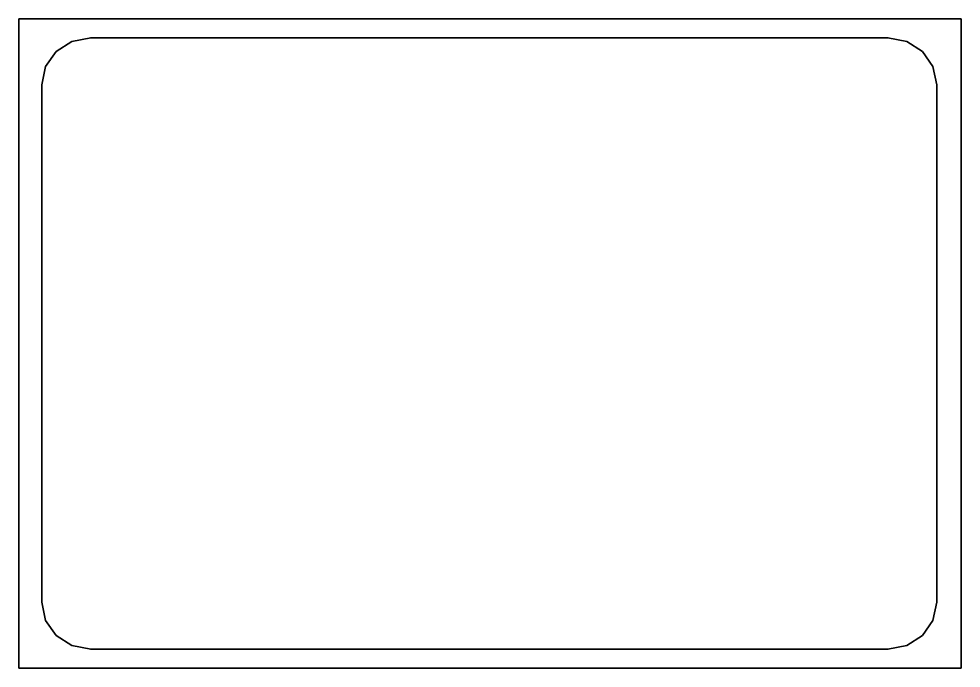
# Model space of a CAD drawing. Header units: millimetres. Extents: x -97 to 308, y 9 to 288.
import ezdxf

# ---------------------------------------------------------------- set-up
doc = ezdxf.new("R2010")
doc.units = ezdxf.units.MM
doc.header["$MEASUREMENT"] = 0
doc.layers.get('0').update_dxf_attribs({"lineweight": 0})
doc.layers.add('Safety', color=7, linetype='Continuous', lineweight=0)

msp = doc.modelspace()

# ---------------------------------------------------------------- linework, layer by layer
at = {"color": 240, "lineweight": 35, "true_color": 0xed2224}
msp.add_lwpolyline([(-87.16, 37.47), (-85.5, 29.61), (-80.99, 23.19), (-74.31, 18.85), (-66.14, 17.26), (276.14, 17.26), (284.31, 18.85), (290.99, 23.19), (295.5, 29.61), (297.16, 37.47), (297.16, 259.53), (295.5, 267.39), (290.99, 273.81), (284.31, 278.15), (276.14, 279.74), (-66.14, 279.74), (-74.31, 278.15), (-80.99, 273.81), (-85.5, 267.39), (-87.16, 259.53)], close=True, dxfattribs=at)
at = {"layer": 'Safety', "color": 240, "lineweight": 35, "true_color": 0xed2224}
msp.add_lwpolyline([(307.62, 9.17), (-97.01, 9.17), (-97.01, 287.87), (307.62, 287.87)], close=True, dxfattribs=at)

doc.saveas('drawing.dxf')
